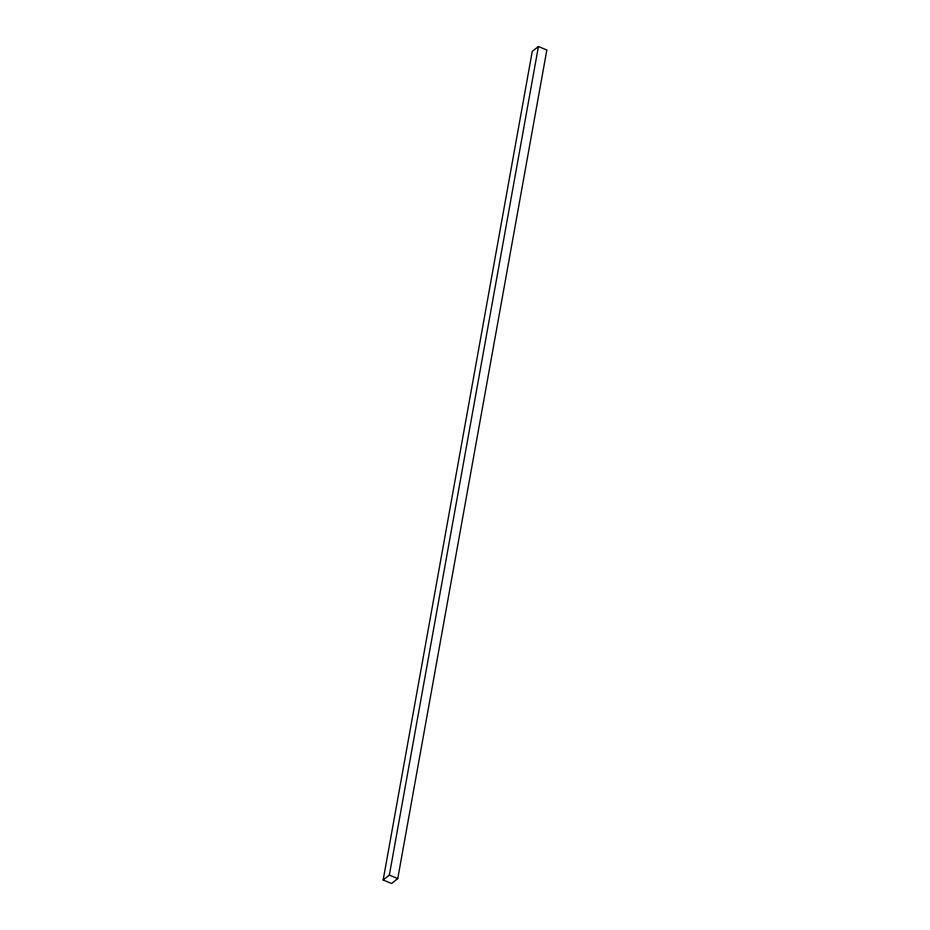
<?xml version="1.0" encoding="UTF-8"?>
<svg xmlns="http://www.w3.org/2000/svg" width="930" height="930" viewBox="0 0 930 930"><rect width="100%" height="100%" fill="white"/><g stroke="black" fill="none" stroke-linecap="round" stroke-linejoin="round"><path stroke-width="1.4" d="M383.16 880.001L532.251 51.417L538.424 46.5L546.84 49.999L397.749 878.583L391.577 883.5L383.16 880.001L389.345 875.084L538.424 46.5M389.345 875.084L397.749 878.583"/></g></svg>
